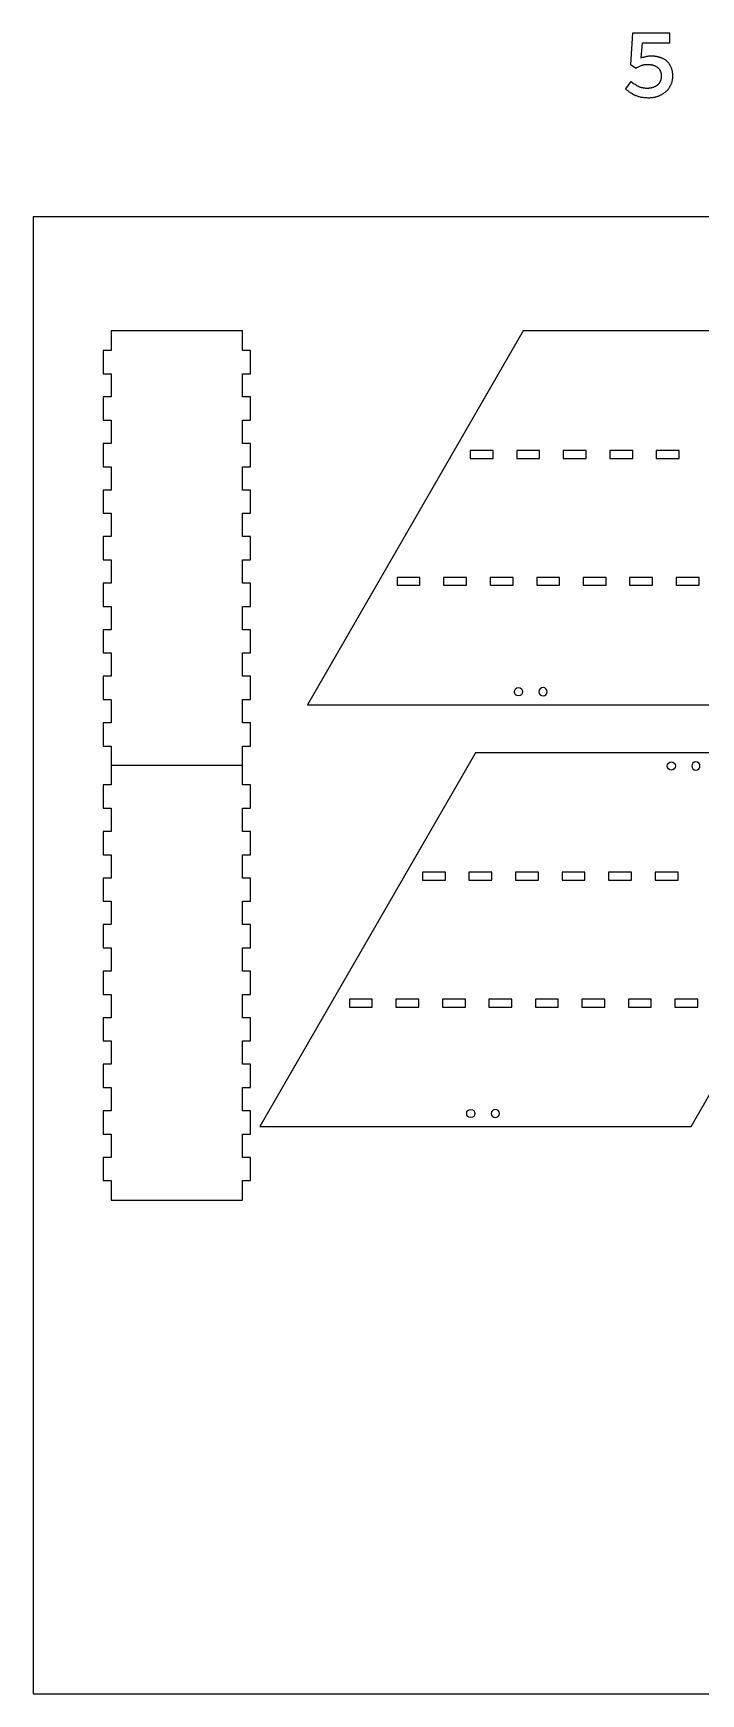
# Model space of a CAD drawing. Extents: x -364 to 3236, y -471 to 545.
# Drawn here: x -364 to 44, y -471 to 541 of the extents above; entities that cross this region are included whole.
import ezdxf

# ---------------------------------------------------------------- set-up
doc = ezdxf.new("R2010")
doc.units = 0
doc.layers.add('CUT', color=7, linetype='CONTINUOUS')
doc.layers.add('LIVELLO_03', color=3, linetype='CONTINUOUS')

msp = doc.modelspace()

# ---------------------------------------------------------------- linework, layer by layer
at = {"layer": 'CUT'}
msp.add_lwpolyline([(-236, 94.7), (-236, 106.5), (-231, 106.5), (-231, 120.7), (-236, 120.7), (-236, 134.9), (-231, 134.9), (-231, 149.1), (-236, 149.1), (-236, 163.3), (-231, 163.3), (-231, 177.4), (-236, 177.4), (-236, 191.6), (-231, 191.6), (-231, 205.8), (-236, 205.8), (-236, 220), (-231, 220), (-231, 234.2), (-236, 234.2), (-236, 248.4), (-231, 248.4), (-231, 262.5), (-236, 262.5), (-236, 276.7), (-231, 276.7), (-231, 290.9), (-236, 290.9), (-236, 305.1), (-231, 305.1), (-231, 319.3), (-236, 319.3), (-236, 333.4), (-231, 333.4), (-231, 347.6), (-236, 347.6), (-236, 359.5), (-316, 359.5), (-316, 347.6), (-321, 347.6), (-321, 333.4), (-316, 333.4), (-316, 319.3), (-321, 319.3), (-321, 305.1), (-316, 305.1), (-316, 290.9), (-321, 290.9), (-321, 276.7), (-316, 276.7), (-316, 262.5), (-321, 262.5), (-321, 248.4), (-316, 248.4), (-316, 234.2), (-321, 234.2), (-321, 220), (-316, 220), (-316, 205.8), (-321, 205.8), (-321, 191.6), (-316, 191.6), (-316, 177.4), (-321, 177.4), (-321, 163.3), (-316, 163.3), (-316, 149.1), (-321, 149.1), (-321, 134.9), (-316, 134.9), (-316, 120.7), (-321, 120.7), (-321, 106.5), (-316, 106.5), (-316, 94.7)], dxfattribs=at)
for points in [[(198.4, 359.5), (-64.7, 359.5), (-196.2, 131.6), (66.9, 131.6)], [(-97, 281.8), (-83, 281.8), (-83, 286.6), (-97, 286.6)], [(-68.7, 281.8), (-54.7, 281.8), (-54.7, 286.6), (-68.7, 286.6)], [(-40.3, 281.8), (-26.3, 281.8), (-26.3, 286.6), (-40.3, 286.6)], [(-11.9, 281.8), (2.1, 281.8), (2.1, 286.6), (-11.9, 286.6)], [(16.4, 281.8), (30.4, 281.8), (30.4, 286.6), (16.4, 286.6)], [(-141.6, 204.5), (-127.7, 204.5), (-127.7, 209.3), (-141.6, 209.3)], [(-113.3, 204.5), (-99.3, 204.5), (-99.3, 209.3), (-113.3, 209.3)], [(-84.9, 204.5), (-70.9, 204.5), (-70.9, 209.3), (-84.9, 209.3)], [(-56.5, 204.5), (-42.6, 204.5), (-42.6, 209.3), (-56.5, 209.3)], [(-28.2, 204.5), (-14.2, 204.5), (-14.2, 209.3), (-28.2, 209.3)], [(0.2, 204.5), (14.2, 204.5), (14.2, 209.3), (0.2, 209.3)], [(28.5, 204.5), (42.5, 204.5), (42.5, 209.3), (28.5, 209.3)], [(169.3, 102.4), (-93.8, 102.4), (-225.3, -125.4), (37.8, -125.4)], [(-316, 54.4), (-321, 54.4), (-321, 40.2), (-316, 40.2), (-316, 26.1), (-321, 26.1), (-321, 11.9), (-316, 11.9), (-316, -2.3), (-321, -2.3), (-321, -16.5), (-316, -16.5), (-316, -30.7), (-321, -30.7), (-321, -44.8), (-316, -44.8), (-316, -59), (-321, -59), (-321, -73.2), (-316, -73.2), (-316, -87.4), (-321, -87.4), (-321, -101.6), (-316, -101.6), (-316, -115.7), (-321, -115.7), (-321, -129.9), (-316, -129.9), (-316, -144.1), (-321, -144.1), (-321, -158.3), (-316, -158.3), (-316, -170.2), (-236, -170.2), (-236, -158.3), (-231, -158.3), (-231, -144.1), (-236, -144.1), (-236, -129.9), (-231, -129.9), (-231, -115.7), (-236, -115.7), (-236, -101.6), (-231, -101.6), (-231, -87.4), (-236, -87.4), (-236, -73.2), (-231, -73.2), (-231, -59), (-236, -59), (-236, -44.8), (-231, -44.8), (-231, -30.7), (-236, -30.7), (-236, -16.5), (-231, -16.5), (-231, -2.3), (-236, -2.3), (-236, 11.9), (-231, 11.9), (-231, 26.1), (-236, 26.1), (-236, 40.2), (-231, 40.2), (-231, 54.4), (-236, 54.4), (-236, 68.6), (-231, 68.6), (-231, 82.8), (-236, 82.8), (-236, 94.7), (-316, 94.7), (-316, 82.8), (-321, 82.8), (-321, 68.6), (-316, 68.6)], [(-126.1, 24.8), (-112.1, 24.8), (-112.1, 29.6), (-126.1, 29.6)], [(-97.8, 24.8), (-83.8, 24.8), (-83.8, 29.6), (-97.8, 29.6)], [(-69.4, 24.8), (-55.4, 24.8), (-55.4, 29.6), (-69.4, 29.6)], [(-41, 24.8), (-27.1, 24.8), (-27.1, 29.6), (-41, 29.6)], [(-12.7, 24.8), (1.3, 24.8), (1.3, 29.6), (-12.7, 29.6)], [(15.7, 24.8), (29.7, 24.8), (29.7, 29.6), (15.7, 29.6)], [(-170.7, -52.5), (-156.8, -52.5), (-156.8, -47.7), (-170.7, -47.7)], [(-142.4, -52.5), (-128.4, -52.5), (-128.4, -47.7), (-142.4, -47.7)], [(-114, -52.5), (-100, -52.5), (-100, -47.7), (-114, -47.7)], [(-85.7, -52.5), (-71.7, -52.5), (-71.7, -47.7), (-85.7, -47.7)], [(-57.3, -52.5), (-43.3, -52.5), (-43.3, -47.7), (-57.3, -47.7)], [(-28.9, -52.5), (-14.9, -52.5), (-14.9, -47.7), (-28.9, -47.7)], [(-0.6, -52.5), (13.4, -52.5), (13.4, -47.7), (-0.6, -47.7)], [(27.8, -52.5), (41.8, -52.5), (41.8, -47.7), (27.8, -47.7)]]:
    msp.add_lwpolyline(points, close=True, dxfattribs=at)
for centre in [(-67.6, 139.6), (25.6, 94.4), (-96.7, -117.4)]:
    msp.add_circle(centre, 2.5, dxfattribs=at)
at = {"layer": 'CUT', "extrusion": (0, 0, -1)}
for centre in [(52.6, 139.6), (-40.6, 94.4), (81.7, -117.4)]:
    msp.add_circle(centre, 2.5, dxfattribs=at)
at = {"layer": 'LIVELLO_03'}
for points in [[(0.9, 511.4), (-2.3, 507), (-2, 506.7), (-1.7, 506.4), (-1.4, 506.2), (-1.1, 505.9), (-0.8, 505.7), (-0.4, 505.4), (-0.1, 505.2), (0.3, 505), (0.6, 504.7), (1, 504.5), (1.7, 504.1), (2.5, 503.6), (3.4, 503.2), (3.6, 503.1), (3.8, 503), (4, 502.9), (4.2, 502.9), (4.7, 502.7), (5.1, 502.5), (5.6, 502.4), (6.1, 502.3), (6.6, 502.1), (7.1, 502), (7.7, 501.9), (8.2, 501.9), (8.8, 501.8), (9.4, 501.7), (10, 501.7), (10.6, 501.7), (11.2, 501.6), (11.8, 501.6), (12.2, 501.6), (12.5, 501.6), (12.9, 501.7), (13.2, 501.7), (13.6, 501.7), (13.9, 501.8), (14.3, 501.8), (14.6, 501.8), (15, 501.9), (15.3, 502), (15.7, 502), (16, 502.1), (16.4, 502.2), (16.7, 502.3), (17, 502.4), (17.4, 502.5), (17.7, 502.6), (18, 502.7), (18.3, 502.9), (18.6, 503), (18.9, 503.1), (19.2, 503.3), (19.5, 503.4), (19.8, 503.6), (20.1, 503.8), (20.4, 503.9), (20.7, 504.1), (21, 504.3), (21.3, 504.5), (21.5, 504.7), (21.8, 504.9), (22, 505.1), (22.3, 505.3), (22.5, 505.5), (22.8, 505.7), (23, 506), (23.3, 506.2), (23.5, 506.5), (23.7, 506.7), (23.9, 507), (24.1, 507.2), (24.3, 507.5), (24.5, 507.8), (24.7, 508.1), (24.8, 508.4), (25, 508.7), (25.2, 509), (25.3, 509.3), (25.5, 509.6), (25.6, 509.9), (25.7, 510.2), (25.9, 510.5), (26, 510.9), (26.1, 511.2), (26.1, 511.6), (26.2, 511.9), (26.3, 512.3), (26.4, 512.6), (26.4, 513), (26.5, 513.4), (26.5, 513.7), (26.5, 514.1), (26.5, 514.5), (26.5, 514.9), (26.5, 515.3), (26.5, 515.7), (26.5, 516), (26.5, 516.4), (26.4, 516.8), (26.4, 517.1), (26.3, 517.4), (26.3, 517.8), (26.2, 518.1), (26.1, 518.4), (26, 518.8), (25.9, 519.1), (25.8, 519.4), (25.7, 519.7), (25.6, 520), (25.5, 520.3), (25.3, 520.5), (25.2, 520.8), (25, 521.1), (24.9, 521.4), (24.7, 521.6), (24.6, 521.9), (24.4, 522.1), (24.2, 522.3), (24, 522.6), (23.9, 522.8), (23.7, 523), (23.5, 523.2), (23.3, 523.4), (23.1, 523.6), (22.8, 523.8), (22.6, 524), (22.4, 524.2), (22.2, 524.4), (21.9, 524.6), (21.7, 524.7), (21.4, 524.9), (21.2, 525), (20.9, 525.2), (20.7, 525.3), (20.4, 525.5), (20.1, 525.6), (19.9, 525.7), (19.6, 525.8), (19.3, 525.9), (19, 526), (18.7, 526.1), (18.4, 526.2), (18.1, 526.3), (17.8, 526.4), (17.5, 526.5), (17.2, 526.6), (16.9, 526.6), (16.6, 526.7), (16.2, 526.7), (15.9, 526.8), (15.6, 526.8), (15.3, 526.9), (14.9, 526.9), (14.6, 526.9), (13.9, 526.9), (13.3, 527), (12.8, 527), (12.4, 526.9), (12, 526.9), (11.6, 526.9), (11.2, 526.8), (10.8, 526.8), (10.5, 526.7), (10.1, 526.6), (9.8, 526.5), (9.4, 526.4), (9, 526.3), (8.7, 526.2), (8.3, 526.1), (7.9, 526), (7.2, 525.7), (8, 535), (24.7, 535), (24.7, 540.9), (2, 540.9), (0.8, 521.9), (4.1, 519.7), (4.6, 520), (5.1, 520.3), (5.5, 520.5), (6, 520.7), (6.4, 520.9), (6.8, 521.1), (7.2, 521.3), (7.6, 521.4), (7.8, 521.5), (8, 521.5), (8.2, 521.6), (8.4, 521.6), (8.6, 521.7), (8.8, 521.7), (9.1, 521.8), (9.3, 521.8), (9.5, 521.8), (9.8, 521.9), (10, 521.9), (10.2, 521.9), (10.7, 521.9), (11.3, 521.9), (11.7, 521.9), (12.2, 521.9), (12.4, 521.9), (12.6, 521.9), (12.8, 521.8), (13, 521.8), (13.2, 521.8), (13.4, 521.7), (13.6, 521.7), (13.8, 521.7), (14, 521.6), (14.2, 521.6), (14.4, 521.5), (14.6, 521.5), (14.8, 521.4), (15, 521.3), (15.1, 521.3), (15.3, 521.2), (15.5, 521.1), (15.7, 521), (15.8, 521), (16, 520.9), (16.2, 520.8), (16.3, 520.7), (16.5, 520.6), (16.6, 520.5), (16.8, 520.4), (16.9, 520.3), (17.1, 520.2), (17.2, 520.1), (17.4, 519.9), (17.5, 519.8), (17.6, 519.7), (17.8, 519.6), (17.9, 519.4), (18, 519.3), (18.1, 519.2), (18.2, 519), (18.3, 518.9), (18.4, 518.7), (18.5, 518.6), (18.6, 518.4), (18.7, 518.3), (18.8, 518.1), (18.9, 517.9), (18.9, 517.8), (19, 517.6), (19.1, 517.4), (19.1, 517.3), (19.2, 517.1), (19.2, 516.9), (19.3, 516.7), (19.3, 516.5), (19.4, 516.3), (19.4, 516.2), (19.4, 516), (19.4, 515.8), (19.5, 515.6), (19.5, 515.4), (19.5, 515.1), (19.5, 514.9), (19.5, 514.7), (19.5, 514.5), (19.5, 514.3), (19.5, 514.1), (19.5, 513.9), (19.4, 513.7), (19.4, 513.5), (19.4, 513.3), (19.3, 513.1), (19.3, 512.9), (19.3, 512.7), (19.2, 512.5), (19.2, 512.3), (19.1, 512.1), (19, 511.9), (19, 511.8), (18.9, 511.6), (18.8, 511.4), (18.7, 511.3), (18.6, 511.1), (18.5, 510.9), (18.4, 510.8), (18.3, 510.6), (18.2, 510.5), (18.1, 510.3), (18, 510.2), (17.9, 510), (17.8, 509.9), (17.6, 509.8), (17.5, 509.6), (17.3, 509.5), (17.2, 509.4), (17, 509.3), (16.9, 509.1), (16.7, 509), (16.6, 508.9), (16.4, 508.8), (16.3, 508.7), (16.1, 508.6), (15.9, 508.5), (15.7, 508.4), (15.6, 508.3), (15.4, 508.2), (15.2, 508.2), (15, 508.1), (14.9, 508), (14.7, 507.9), (14.5, 507.9), (14.3, 507.8), (14.1, 507.8), (13.9, 507.7), (13.7, 507.6), (13.5, 507.6), (13.3, 507.6), (13.1, 507.5), (12.9, 507.5), (12.7, 507.4), (12.5, 507.4), (12.3, 507.4), (12.1, 507.4), (11.8, 507.4), (11.6, 507.3), (11.4, 507.3), (11, 507.3), (10.5, 507.3), (10.1, 507.3), (9.7, 507.4), (9.3, 507.4), (9, 507.4), (8.6, 507.5), (8.2, 507.6), (7.9, 507.6), (7.5, 507.7), (7.2, 507.8), (6.8, 507.9), (6.5, 508), (6.2, 508.1), (5.8, 508.3), (5.5, 508.4), (5.4, 508.5), (5.2, 508.6), (4.6, 508.9), (4.1, 509.2), (3.5, 509.6), (2.9, 509.9), (2.4, 510.3), (1.9, 510.7), (1.4, 511)], [(-363.6, -471), (836.4, -471), (836.4, 429), (-363.6, 429)]]:
    msp.add_lwpolyline(points, close=True, dxfattribs=at)

doc.saveas('drawing.dxf')
